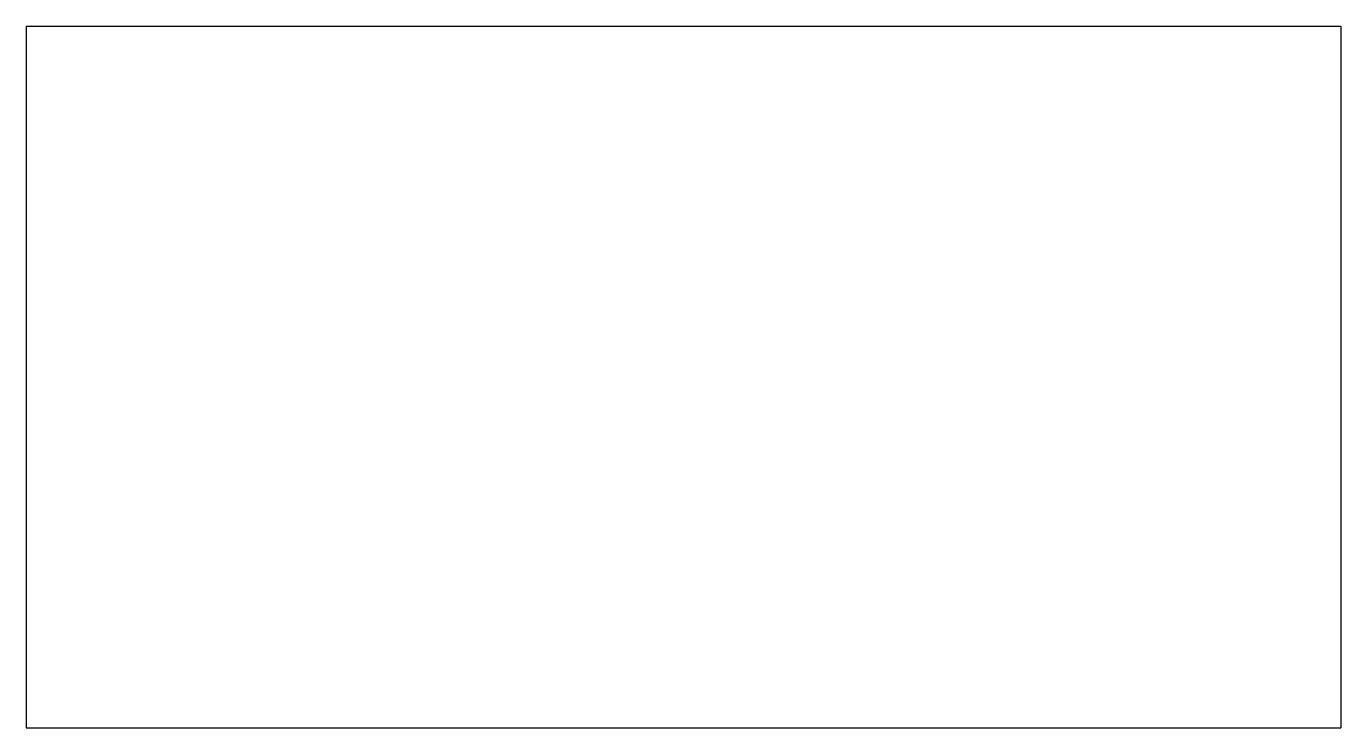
# Model space of a CAD drawing. Extents: x -45 to 45, y 6 to 54.
import ezdxf

# ---------------------------------------------------------------- set-up
doc = ezdxf.new("R2010")
doc.units = 0
doc.header["$MEASUREMENT"] = 0
doc.layers.add('VISIBLE', color=7, linetype='CONTINUOUS')

msp = doc.modelspace()

# ---------------------------------------------------------------- linework, layer by layer
at = {"layer": 'VISIBLE'}
for p, q in [((-45, 54), (45, 54)), ((-45, 54), (-45, 6)), ((45, 54), (45, 6)), ((-45, 6), (45, 6))]:
    msp.add_line(p, q, dxfattribs=at)

doc.saveas('drawing.dxf')
